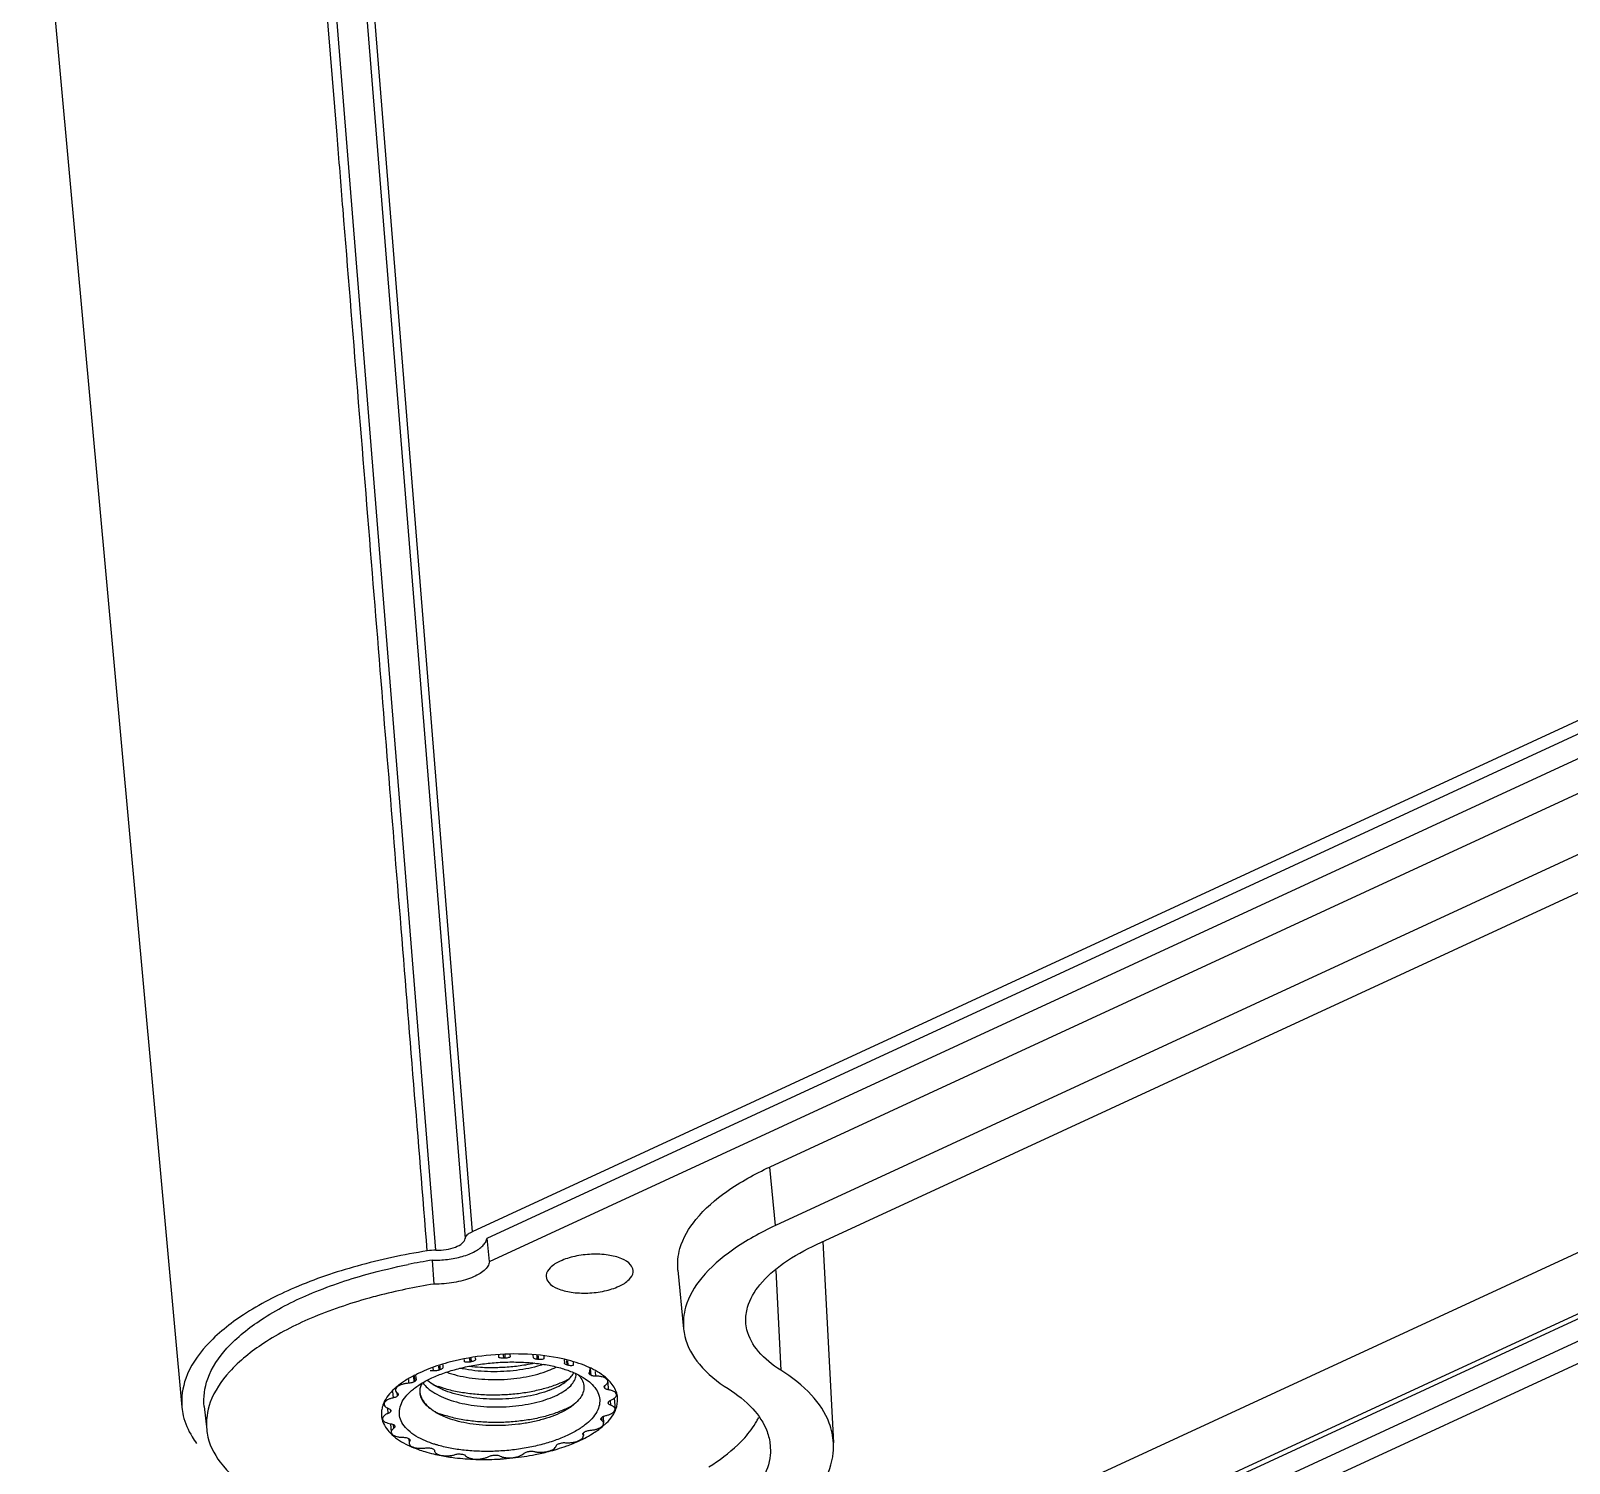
# Model space of a CAD drawing. Header units: millimetres. Extents: x -308 to 1490, y -1725 to -1095.
# Drawn here: x -72.58 to -37.34, y -1554.15 to -1521.34 of the extents above; entities that cross this region are included whole.
import ezdxf

# ---------------------------------------------------------------- set-up
doc = ezdxf.new("R2010")
doc.units = ezdxf.units.MM

# ---------------------------------------------------------------- blocks, each defined once
blk = doc.blocks.new('*u3')
for p, q in [((6.104, -8.129), (64.393, 18.813)), ((6.676, -8.373), (64.965, 18.569)), ((7.004, -8.732), (65.293, 18.21)), ((7.138, -8.789), (65.428, 18.153)), ((7.251, -10.139), (65.541, 16.803)), ((73.839, 13.067), (73.839, 13.07)), ((73.839, 13.066), (73.839, 13.067)), ((64.94, 8.279), (64.7, 12.893)), ((70.433, 12.671), (70.429, 12.726)), ((70.429, 12.726), (70.44, 12.69)), ((70.438, 12.68), (70.436, 12.701)), ((74.406, 12.851), (74.409, 12.809)), ((74.428, 12.794), (74.421, 12.898)), ((69.976, 12.287), (69.965, 12.441)), ((70.012, 12.315), (70.007, 12.378)), ((74.751, 12.501), (74.745, 12.516)), ((74.773, 12.558), (74.779, 12.472)), ((74.845, 12.453), (74.831, 12.646)), ((79.115, 12.06), (79.056, 12.595)), ((69.721, 11.868), (69.703, 12.118)), ((69.815, 11.92), (69.808, 12.024)), ((74.841, 12.147), (74.841, 12.152)), ((74.842, 12.163), (74.844, 12.137)), ((74.902, 12.217), (74.911, 12.093)), ((83.087, -25.831), (79.627, 12.073)), ((69.858, 11.98), (69.857, 11.975)), ((69.87, 11.499), (69.857, 11.674)), ((69.945, 11.586), (69.941, 11.636)), ((74.684, 11.756), (74.681, 11.805)), ((74.689, 11.815), (74.694, 11.749)), ((74.736, 11.647), (74.733, 11.685)), ((74.781, 11.86), (74.792, 11.716)), ((69.87, 11.446), (69.868, 11.48)), ((69.947, 11.626), (69.949, 11.598)), ((69.947, 11.626), (69.953, 11.61)), ((70.158, 11.257), (70.15, 11.362)), ((70.271, 11.188), (70.26, 11.339)), ((70.274, 11.331), (70.28, 11.244)), ((74.269, 11.401), (74.259, 11.437)), ((74.273, 11.343), (74.269, 11.401)), ((74.301, 11.36), (74.292, 11.483)), ((74.307, 11.492), (74.316, 11.37)), ((74.423, 11.524), (74.429, 11.439)), ((66.023, 8.94), (65.909, 11.224)), ((70.281, 11.182), (70.278, 11.229)), ((70.664, 11.047), (70.659, 11.119)), ((70.791, 11.009), (70.784, 11.113)), ((70.803, 11.107), (70.81, 11.003)), ((70.86, 11.061), (70.86, 11.059)), ((70.86, 11.059), (70.86, 11.057)), ((70.865, 10.987), (70.86, 11.057)), ((71.337, 10.908), (71.332, 10.968)), ((71.467, 10.894), (71.461, 10.98)), ((71.484, 10.978), (71.49, 10.892)), ((71.573, 10.942), (71.578, 10.882)), ((72.23, 10.874), (72.225, 10.953)), ((72.249, 10.954), (72.255, 10.875)), ((72.363, 10.934), (72.367, 10.879)), ((72.907, 10.935), (72.903, 10.992)), ((73.007, 10.953), (73.001, 11.035)), ((73.024, 11.039), (73.03, 10.958)), ((73.151, 11.037), (73.155, 10.98)), ((73.651, 11.1), (73.646, 11.165)), ((73.72, 11.124), (73.713, 11.217)), ((73.733, 11.224), (73.74, 11.131)), ((73.861, 11.24), (73.866, 11.175)), ((72.11, 10.869), (72.106, 10.924)), ((68.265, 8.936), (68.135, 10.279)), ((73.849, 9.253), (73.888, 8.706)), ((72.577, 8.74), (3.216, -23.319)), ((72.577, 8.74), (72.635, 8.2)), ((73.806, 8.48), (76.448, -24.347)), ((72.635, 8.2), (3.263, -23.865)), ((65.085, 8.346), (6.733, -18.625)), ((75.781, -24.617), (73.138, 8.21)), ((3.608, -24.011), (72.977, 8.053)), ((7.74, -19.027), (66.03, 7.915)), ((66.03, 7.915), (66.16, 6.572)), ((75.62, -24.774), (72.977, 8.053)), ((7.838, -20.385), (66.16, 6.572)), ((76.071, -17.068), (76.656, -24.332))]:
    blk.add_line(p, q)
for centre, radius, start, end in [((72.457, 8.333), 4.913, 104.4621, 106.9076), ((72.582, 7.85), 5.412, 101.1633, 104.4726), ((72.643, 7.547), 5.721, 98.6383, 101.1689), ((72.623, 7.878), 5.296, 100.0655, 100.322), ((72.69, 7.236), 6.036, 96.1191, 98.6373), ((72.705, 7.106), 6.166, 93.4656, 96.1338), ((72.7, 7.193), 6.079, 91.0349, 93.4652), ((72.674, 7.546), 5.631, 92.0399, 92.2861), ((72.698, 7.291), 5.981, 88.1372, 91.0364), ((72.712, 7.647), 5.624, 85.7096, 88.1534), ((72.751, 8.176), 5.094, 82.9771, 85.7106), ((72.719, 8.469), 4.706, 83.6689, 83.9463), ((72.814, 8.678), 4.588, 79.0497, 82.992), ((72.917, 9.213), 4.044, 76.5185, 79.0427), ((73.047, 9.751), 3.49, 73.0586, 76.5324), ((71.578, 10.495), 2.573, 117.3228, 121.6967), ((71.823, 10.024), 3.104, 114.77, 117.3584), ((72.072, 9.48), 3.703, 109.9117, 114.7412), ((72.278, 8.918), 4.301, 106.9012, 109.9432), ((72.262, 9.228), 3.897, 109.1239, 109.4385), ((73.04, 10.089), 3.052, 73.3565, 73.7269), ((73.432, 10.81), 2.362, 64.5664, 67.1812), ((73.63, 11.484), 1.534, 58.6421, 58.779), ((73.639, 11.499), 1.517, 58.1903, 58.6425), ((74.067, 11.894), 1.1, 44.402, 47.1858), ((77.653, 11.679), 2.042, 31.6566, 36.7976), ((71.065, 11.222), 1.682, 129.5237, 132.1778), ((71.551, 10.76), 2.205, 121.263, 121.723), ((74.198, 12.136), 0.662, 32.3606, 33.386), ((74.763, 11.887), 0.571, 81.8023, 82.1325), ((70.319, 11.888), 0.676, 157.0993, 159.7151), ((70.779, 11.698), 0.985, 140.6457, 141.4329), ((71.504, 10.637), 1.622, 119.0659, 121.8685), ((72.913, 10.001), 2.365, 67.368, 70.0827), ((74.34, 12.208), 0.504, 353.6037, 354.8345), ((74.379, 12.239), 0.676, 337.0993, 339.7175), ((74.377, 12.24), 0.678, 339.7131, 345.8729), ((74.405, 12.233), 0.65, 345.8259, 355.0238), ((74.465, 12.228), 0.59, 355.0282, 2.9123), ((78.295, 11.962), 1.335, 4.7886, 13.3698), ((70.138, 11.89), 0.493, 193.5529, 196.4321), ((70.358, 11.918), 0.504, 173.6037, 174.8345), ((70.5, 11.99), 0.662, 212.3606, 213.386), ((73.725, 11.662), 0.457, 7.7998, 10.2911), ((73.84, 11.72), 0.338, 0.6279, 4.1351), ((73.824, 11.72), 0.353, 356.2549, 0.6264), ((73.919, 12.429), 0.985, 320.6457, 321.4329), ((73.713, 12.816), 1.563, 311.2002, 312.2245), ((70.56, 12.162), 1, 221.9422, 224.3954), ((70.614, 12.215), 1.075, 224.3854, 225.9633), ((70.653, 12.255), 1.131, 225.9603, 227.1672), ((71.061, 12.63), 1.52, 238.1906, 238.7802), ((70.857, 11.324), 0.258, 183.2893, 184.255), ((71.712, 9.715), 1.959, 115.6104, 119.0325), ((72.959, 9.377), 2.362, 67.1847, 70.3921), ((72.659, 14.57), 3.619, 291.2345, 294.7732), ((73.371, 10.727), 0.967, 49.2086, 49.9542), ((73.381, 10.738), 0.953, 48.8301, 49.2077), ((72.853, 14.149), 3.155, 294.7827, 296.8486), ((72.967, 13.922), 2.902, 296.8716, 297.3953), ((73.148, 13.367), 2.205, 301.263, 301.723), ((71.183, 13.137), 2.164, 244.5163, 245.2454), ((71.297, 13.387), 2.439, 245.2716, 247.1574), ((71.658, 14.037), 3.052, 253.3565, 253.7269), ((71.728, 14.686), 3.81, 256.4886, 256.8576), ((71.789, 14.953), 4.084, 256.8792, 259.0351), ((71.98, 15.657), 4.706, 263.6689, 263.9463), ((72.024, 16.58), 5.631, 272.0399, 272.2861), ((72.075, 16.249), 5.296, 280.0655, 280.322), ((72.437, 14.899), 3.897, 289.1239, 289.4385), ((73.914, 11.914), 0.676, 265.4974, 272.3245), ((71.719, 22.738), 13.652, 278.9727, 284.5319), ((73.828, 9.604), 1.125, 268.8544, 279.0013), ((71.643, 22.855), 14.326, 279.0141, 281.2655)]:
    blk.add_arc(centre, radius, start, end)
for points, start_tangent, end_tangent in [([(66.304, 15.125), (65.476, 14.494), (64.935, 13.816), (64.705, 13.121), (64.701, 12.894)], (-0.848708, -0.528862), (0.055947, -0.998434)), ([(79.055, 12.596), (79.046, 12.669), (78.746, 13.337), (78.086, 13.939), (77.112, 14.433), (75.868, 14.798), (74.674, 14.986)], (-0.104015, 0.994576), (-0.994481, 0.104916)), ([(66.15, 12.946), (66.15, 13.176), (66.334, 13.734), (66.769, 14.281), (67.43, 14.788)], (-0.092937, 0.995672), (0.847202, 0.53127)), ([(67.554, 13.443), (66.892, 12.937), (66.588, 12.595)], (-0.847986, -0.530019), (-0.590508, -0.807032)), ([(70.801, 12.724), (71.085, 12.838), (71.4, 12.934), (71.739, 13.008), (72.093, 13.058), (72.453, 13.084), (72.81, 13.085), (73.156, 13.061), (73.482, 13.012), (73.781, 12.94), (73.851, 12.919)], (0.907726, 0.419563), (0.951059, -0.309011)), ([(71.547, 13.09), (71.475, 13.103), (71.395, 13.106), (71.314, 13.1), (71.235, 13.085), (71.166, 13.062), (71.11, 13.032), (71.071, 12.998), (71.052, 12.962)], (-0.968856, 0.247624), (-0.223494, -0.974705)), ([(71.674, 13.088), (71.63, 13.083), (71.587, 13.083), (71.547, 13.09)], (-0.983816, -0.179182), (-0.968856, 0.247624)), ([(71.795, 13.135), (71.772, 13.117), (71.738, 13.102), (71.698, 13.092)], (-0.686921, -0.726732), (-0.984608, -0.174776)), ([(72.335, 13.193), (72.279, 13.215), (72.208, 13.23), (72.13, 13.235), (72.048, 13.231), (71.969, 13.218), (71.897, 13.196), (71.838, 13.168), (71.795, 13.135)], (-0.881397, 0.472376), (-0.686921, -0.726732)), ([(72.449, 13.173), (72.406, 13.174), (72.367, 13.181), (72.335, 13.193)], (-0.999204, -0.039888), (-0.881397, 0.472376)), ([(72.593, 13.202), (72.558, 13.188), (72.518, 13.178), (72.474, 13.174)], (-0.875637, -0.48297), (-0.999366, -0.035595)), ([(73.125, 13.185), (73.089, 13.215), (73.035, 13.239), (72.967, 13.256), (72.89, 13.263), (72.809, 13.261), (72.728, 13.249), (72.655, 13.23), (72.593, 13.202)], (-0.624908, 0.780699), (-0.875637, -0.48297)), ([(73.215, 13.149), (73.176, 13.156), (73.145, 13.169), (73.125, 13.185)], (-0.994423, 0.105464), (-0.624908, 0.780699)), ([(73.366, 13.159), (73.325, 13.149), (73.281, 13.145), (73.238, 13.147)], (-0.953904, -0.300112), (-0.993901, 0.110278)), ([(73.839, 13.07), (73.827, 13.102), (73.795, 13.134), (73.745, 13.159), (73.679, 13.177), (73.604, 13.187), (73.522, 13.187), (73.441, 13.177), (73.366, 13.159)], (-0.076835, 0.997044), (-0.953904, -0.300112)), ([(73.846, 13.048), (73.839, 13.066)], (-0.589742, 0.807592), (-0.078095, 0.996946)), ([(73.896, 13.019), (73.865, 13.032), (73.846, 13.048)], (-0.959934, 0.280226), (-0.589742, 0.807592)), ([(74.348, 12.987), (74.064, 13.09)], (-0.921375, 0.388676), (-0.956378, 0.292131)), ([(64.701, 12.894), (64.796, 12.438), (65.203, 11.796), (65.909, 11.224)], (0.055947, -0.998434), (0.847368, -0.531006)), ([(67.112, 11.648), (66.549, 12.109), (66.222, 12.627), (66.15, 12.946)], (-0.845425, 0.534094), (-0.092937, 0.995672)), ([(70.387, 11.423), (70.259, 11.523), (70.137, 11.665), (70.068, 11.818), (70.056, 11.977), (70.101, 12.138), (70.2, 12.296), (70.353, 12.45), (70.555, 12.593), (70.801, 12.724)], (-0.83009, 0.557629), (0.907726, 0.419563)), ([(70.838, 12.887), (70.757, 12.888), (70.676, 12.88), (70.599, 12.864), (70.532, 12.839), (70.479, 12.808), (70.444, 12.773), (70.43, 12.737), (70.429, 12.726)], (-0.99681, 0.079807), (0.076248, -0.997089)), ([(70.439, 12.69), (70.439, 12.682)], (0.072679, -0.997355), (-0.17276, -0.984964)), ([(70.965, 12.902), (70.925, 12.892), (70.881, 12.886), (70.838, 12.887)], (-0.942997, -0.332801), (-0.99681, 0.079807)), ([(71.052, 12.962), (71.041, 12.942), (71.018, 12.924), (70.985, 12.909)], (-0.223494, -0.974705), (-0.944811, -0.327617)), ([(73.851, 12.919), (74.044, 12.847), (74.265, 12.734), (74.439, 12.604), (74.562, 12.461), (74.63, 12.309), (74.642, 12.15), (74.598, 11.989), (74.498, 11.83), (74.383, 11.71)], (0.951059, -0.309011), (-0.74202, -0.670378)), ([(74.04, 13.008), (73.996, 13.004), (73.953, 13.006), (73.914, 13.014)], (-0.98852, -0.15109), (-0.958103, 0.286424)), ([(74.42, 12.898), (74.413, 12.923), (74.385, 12.956), (74.338, 12.983), (74.276, 13.002), (74.202, 13.014), (74.121, 13.015), (74.04, 13.008)], (-0.080947, 0.996718), (-0.98852, -0.15109)), ([(74.4, 12.829), (74.4, 12.832), (74.406, 12.851)], (-0.08237, 0.996602), (0.559872, 0.828579)), ([(74.425, 12.796), (74.406, 12.813), (74.4, 12.829)], (-0.855174, 0.518342), (-0.08237, 0.996602)), ([(74.406, 12.851), (74.42, 12.888), (74.42, 12.898)], (0.559872, 0.828579), (-0.080947, 0.996718)), ([(74.548, 12.764), (74.505, 12.767), (74.468, 12.775), (74.438, 12.788)], (-0.999926, -0.012188), (-0.849795, 0.527113)), ([(74.815, 12.701), (74.447, 12.943)], (-0.733289, 0.679917), (-0.902681, 0.430311)), ([(74.83, 12.646), (74.826, 12.665), (74.803, 12.698), (74.759, 12.726), (74.7, 12.748), (74.628, 12.761), (74.548, 12.764)], (-0.072363, 0.997378), (-0.999926, -0.012188)), ([(79.595, 12.271), (79.391, 12.75)], (-0.230577, 0.973054), (-0.524217, 0.851585)), ([(66.588, 12.595), (66.457, 12.391), (66.413, 12.309)], (-0.590508, -0.807032), (-0.439811, -0.89809)), ([(69.935, 12.468), (69.696, 12.151)], (-0.740447, -0.672115), (-0.389169, -0.921167)), ([(70.276, 12.603), (70.195, 12.593), (70.12, 12.575), (70.055, 12.549), (70.006, 12.517), (69.975, 12.482), (69.965, 12.445), (69.965, 12.441)], (-0.998008, -0.063091), (0.078127, -0.996943)), ([(69.965, 12.441), (69.976, 12.41), (70.007, 12.378)], (0.078127, -0.996943), (0.817266, -0.576261)), ([(70.226, 12.684), (69.994, 12.519)], (-0.850179, -0.526494), (-0.770789, -0.637091)), ([(70.007, 12.378), (70.024, 12.361), (70.028, 12.348)], (0.817266, -0.576261), (0.083353, -0.99652)), ([(70.028, 12.348), (70.027, 12.342), (70.018, 12.322)], (0.083353, -0.99652), (-0.634091, -0.773258)), ([(70.391, 12.635), (70.359, 12.62), (70.319, 12.609), (70.276, 12.603)], (-0.850592, -0.525826), (-0.998008, -0.063091)), ([(70.435, 12.67), (70.429, 12.662), (70.406, 12.644)], (-0.507234, -0.861808), (-0.854787, -0.51898)), ([(70.439, 12.682), (70.435, 12.67)], (-0.17276, -0.984964), (-0.507234, -0.861808)), ([(70.716, 12.055), (70.748, 12.072), (70.988, 12.181), (71.267, 12.273), (71.576, 12.345), (71.907, 12.395), (72.252, 12.421), (72.6, 12.422), (72.943, 12.397), (73.271, 12.347), (73.574, 12.272), (73.718, 12.225)], (0.87375, 0.486375), (0.940044, -0.341054)), ([(71.089, 12.262), (71.339, 12.347), (71.618, 12.416), (71.914, 12.465), (72.216, 12.491), (72.517, 12.496), (72.814, 12.479), (73.098, 12.44), (73.357, 12.381), (73.589, 12.303), (73.725, 12.241)], (0.92898, 0.370129), (0.889739, -0.45647)), ([(74.746, 12.516), (74.745, 12.52), (74.753, 12.54), (74.773, 12.558)], (-0.082118, 0.996623), (0.825699, 0.564111)), ([(74.841, 12.452), (74.804, 12.461), (74.775, 12.474), (74.757, 12.491)], (-0.990586, 0.136893), (-0.535217, 0.844714)), ([(74.773, 12.558), (74.811, 12.592), (74.829, 12.629), (74.83, 12.646)], (0.825699, 0.564111), (-0.072363, 0.997378)), ([(75.028, 12.34), (75.027, 12.351), (75.007, 12.385), (74.968, 12.415), (74.911, 12.438), (74.845, 12.452)], (-0.062158, 0.998066), (-0.98978, 0.1426)), ([(74.962, 12.53), (74.853, 12.664)], (-0.543504, 0.839407), (-0.699386, 0.714745)), ([(74.902, 12.217), (74.961, 12.245), (75.003, 12.279), (75.025, 12.315), (75.028, 12.34)], (0.932342, 0.361578), (-0.062158, 0.998066)), ([(75.04, 12.353), (74.962, 12.53)], (-0.234195, 0.97219), (-0.543504, 0.839407)), ([(75.054, 12.258), (75.04, 12.353)], (-0.052047, 0.998645), (-0.234195, 0.97219)), ([(75.145, 9.522), (75.339, 9.575), (76.667, 10.036), (77.749, 10.608), (78.536, 11.265), (78.974, 11.961), (79.055, 12.596)], (0.967693, 0.25213), (-0.104015, 0.994576)), ([(69.685, 12.122), (69.645, 11.869)], (-0.346714, -0.937971), (0.052047, -0.998645)), ([(69.917, 12.266), (69.844, 12.246), (69.782, 12.219), (69.736, 12.186), (69.71, 12.15), (69.703, 12.118)], (-0.979113, -0.203319), (0.064349, -0.997927)), ([(69.703, 12.118), (69.704, 12.114), (69.719, 12.079), (69.755, 12.049), (69.808, 12.024)], (0.064349, -0.997927), (0.947034, -0.321132)), ([(69.808, 12.024), (69.836, 12.011), (69.853, 11.994), (69.858, 11.98)], (0.947034, -0.321132), (0.088909, -0.99604)), ([(69.977, 12.286), (69.956, 12.278), (69.917, 12.266)], (-0.888514, -0.458849), (-0.979113, -0.203319)), ([(70.009, 12.311), (69.988, 12.293), (69.977, 12.286)], (-0.623407, -0.781897), (-0.888514, -0.458849)), ([(70.554, 11.326), (70.505, 11.38), (70.433, 11.508), (70.415, 11.641), (70.451, 11.776), (70.538, 11.909), (70.678, 12.038), (70.711, 12.063)], (-0.713603, 0.700551), (0.815528, 0.578718)), ([(70.711, 12.063), (70.864, 12.157), (71.089, 12.262)], (0.815528, 0.578718), (0.92898, 0.370129)), ([(74.107, 11.514), (73.996, 11.634), (73.834, 11.751), (73.634, 11.852), (73.401, 11.936), (73.141, 12), (72.859, 12.044), (72.565, 12.066), (72.27, 12.066), (71.977, 12.045), (71.691, 12.003), (71.425, 11.942), (71.189, 11.864)], (-0.597933, 0.801546), (-0.93325, -0.359228)), ([(73.725, 12.241), (73.786, 12.208), (73.944, 12.098)], (0.889739, -0.45647), (0.762192, -0.647351)), ([(74.174, 11.744), (74.154, 11.819), (74.074, 11.964), (73.944, 12.098)], (-0.178599, 0.983922), (-0.77001, 0.638032)), ([(74.177, 11.744), (74.145, 11.867), (74.067, 11.988), (73.944, 12.098)], (-0.072131, 0.997395), (-0.810479, 0.585768)), ([(74.004, 8.493), (75.614, 8.841), (77.044, 9.338), (78.215, 9.957), (79.061, 10.663), (79.536, 11.417), (79.626, 12.073)], (0.987587, 0.157075), (-0.084126, 0.996455)), ([(79.115, 12.061), (79.033, 11.423), (78.593, 10.725), (77.803, 10.066), (76.717, 9.492), (75.384, 9.029), (74.442, 8.805)], (0.103998, -0.994577), (-0.98069, -0.195567)), ([(74.781, 11.86), (74.855, 11.88), (74.916, 11.908), (74.962, 11.94), (74.989, 11.976), (74.995, 12.009)], (0.979113, 0.203319), (-0.064349, 0.997927)), ([(74.845, 12.133), (74.841, 12.147)], (-0.492442, 0.870345), (-0.088909, 0.99604)), ([(74.842, 12.163), (74.85, 12.183), (74.871, 12.201), (74.902, 12.217)], (0.090017, 0.99594), (0.932342, 0.361578)), ([(74.891, 12.102), (74.862, 12.116), (74.845, 12.133)], (-0.947034, 0.321132), (-0.492442, 0.870345)), ([(74.995, 12.009), (74.995, 12.013), (74.979, 12.047), (74.944, 12.078), (74.891, 12.102)], (-0.064349, 0.997927), (-0.947034, 0.321132)), ([(68.133, 10.279), (68.106, 10.451), (67.771, 11.091), (67.112, 11.648)], (-0.088857, 0.996044), (-0.845425, 0.534094)), ([(69.645, 11.869), (69.658, 11.774)], (0.052047, -0.998645), (0.234195, -0.97219)), ([(69.665, 11.75), (69.816, 11.494)], (0.282728, -0.9592), (0.668142, -0.744034)), ([(69.72, 11.87), (69.696, 11.848), (69.673, 11.812), (69.67, 11.786)], (-0.803728, -0.594997), (0.062158, -0.998066)), ([(69.67, 11.786), (69.672, 11.775), (69.691, 11.741), (69.731, 11.712), (69.787, 11.689), (69.857, 11.674)], (0.062158, -0.998066), (0.990586, -0.136893)), ([(69.796, 11.91), (69.738, 11.881), (69.72, 11.87)], (-0.932342, -0.361578), (-0.803728, -0.594997)), ([(69.856, 11.964), (69.848, 11.944), (69.827, 11.926), (69.796, 11.91)], (-0.090017, -0.99594), (-0.932342, -0.361578)), ([(69.857, 11.674), (69.894, 11.666), (69.923, 11.653), (69.941, 11.636)], (0.990586, -0.136893), (0.535217, -0.844714)), ([(71.189, 11.864), (70.982, 11.771), (70.814, 11.665), (70.692, 11.55), (70.62, 11.433), (70.598, 11.316), (70.599, 11.309)], (-0.93325, -0.359228), (0.057363, -0.998353)), ([(71.202, 11.685), (70.991, 11.589), (70.855, 11.506)], (-0.93325, -0.359228), (-0.815312, -0.579022)), ([(70.865, 11.482), (71.068, 11.568), (71.351, 11.657), (71.664, 11.727), (71.998, 11.774), (72.343, 11.796), (72.692, 11.794), (73.033, 11.765), (73.358, 11.712), (73.657, 11.634), (73.751, 11.602)], (0.901466, 0.432851), (0.941801, -0.336171)), ([(71.202, 11.685), (71.438, 11.762), (71.704, 11.824), (71.989, 11.866), (72.282, 11.887), (72.578, 11.887), (72.871, 11.865), (73.153, 11.821), (73.413, 11.757), (73.646, 11.673), (73.758, 11.62)], (0.93325, 0.359228), (0.889806, -0.456338)), ([(74.383, 11.71), (74.345, 11.677), (74.143, 11.533), (73.897, 11.403)], (-0.74202, -0.670378), (-0.907726, -0.419563)), ([(74.12, 11.517), (74.161, 11.61), (74.177, 11.697)], (0.49282, 0.870131), (0.065026, 0.997884)), ([(74.423, 11.524), (74.503, 11.533), (74.579, 11.552), (74.643, 11.578), (74.692, 11.61), (74.723, 11.645), (74.733, 11.682), (74.733, 11.685)], (0.998008, 0.063091), (-0.078127, 0.996943)), ([(74.527, 11.477), (74.704, 11.608), (74.742, 11.64)], (0.835024, 0.550214), (0.752333, 0.658783)), ([(74.671, 11.778), (74.671, 11.785), (74.681, 11.805)], (-0.083353, 0.99652), (0.634091, 0.773258)), ([(74.691, 11.748), (74.675, 11.766), (74.671, 11.778)], (-0.817266, 0.576261), (-0.083353, 0.99652)), ([(74.689, 11.815), (74.71, 11.834), (74.742, 11.849), (74.781, 11.86)], (0.623407, 0.781897), (0.979113, 0.203319)), ([(74.733, 11.685), (74.722, 11.717), (74.691, 11.748)], (-0.078127, 0.996943), (-0.817266, 0.576261)), ([(74.763, 11.658), (75.002, 11.976)], (0.740436, 0.672127), (0.389169, 0.921167)), ([(69.925, 11.568), (69.887, 11.534), (69.869, 11.498), (69.868, 11.48)], (-0.825699, -0.564111), (0.072363, -0.997378)), ([(69.868, 11.48), (69.872, 11.462), (69.896, 11.429), (69.939, 11.4), (69.999, 11.379), (70.071, 11.366), (70.15, 11.362)], (0.072363, -0.997378), (0.999926, 0.012188)), ([(69.884, 11.425), (70.252, 11.183)], (0.733289, -0.679917), (0.902681, -0.43031)), ([(69.953, 11.61), (69.953, 11.607), (69.945, 11.587), (69.925, 11.568)], (0.082118, -0.996623), (-0.825699, -0.564111)), ([(70.15, 11.362), (70.193, 11.36), (70.231, 11.352), (70.26, 11.339)], (0.999926, 0.012188), (0.849795, -0.527113)), ([(70.274, 11.331), (70.292, 11.314), (70.299, 11.298)], (0.855174, -0.518342), (0.08237, -0.996602)), ([(70.299, 11.298), (70.299, 11.295), (70.292, 11.275)], (0.08237, -0.996602), (-0.559872, -0.828579)), ([(73.897, 11.403), (73.613, 11.288), (73.298, 11.193), (72.959, 11.119), (72.606, 11.068), (72.246, 11.042), (71.888, 11.041), (71.542, 11.066), (71.216, 11.114), (70.918, 11.186), (70.655, 11.28), (70.433, 11.393), (70.387, 11.423)], (-0.907726, -0.419563), (-0.83009, 0.557629)), ([(70.855, 11.506), (70.822, 11.482), (70.7, 11.366), (70.647, 11.284)], (-0.815312, -0.579022), (-0.452801, -0.891612)), ([(73.554, 11.273), (73.445, 11.309), (73.185, 11.373), (72.903, 11.417), (72.61, 11.439), (72.314, 11.439), (72.021, 11.418), (71.736, 11.376), (71.47, 11.315), (71.234, 11.237)], (-0.942955, 0.33292), (-0.93325, -0.359228)), ([(73.758, 11.62), (73.846, 11.572), (73.994, 11.467)], (0.889806, -0.456338), (0.765516, -0.643417)), ([(74.259, 11.437), (74.259, 11.445), (74.27, 11.464), (74.292, 11.483)], (-0.072679, 0.997355), (0.854787, 0.51898)), ([(74.269, 11.39), (74.269, 11.401)], (0.101612, 0.994824), (-0.076248, 0.997089)), ([(74.302, 11.345), (74.527, 11.477)], (0.887842, 0.460148), (0.835024, 0.550214)), ([(74.307, 11.492), (74.339, 11.507), (74.379, 11.518), (74.423, 11.524)], (0.850592, 0.525826), (0.998008, 0.063091)), ([(65.909, 11.224), (66.42, 10.795), (66.681, 10.301), (66.707, 10.115)], (0.847368, -0.531006), (0.041049, -0.999157)), ([(70.292, 11.275), (70.278, 11.239), (70.278, 11.229)], (-0.559872, -0.828579), (0.080947, -0.996718)), ([(70.35, 11.139), (70.838, 10.981)], (0.921375, -0.388676), (0.972321, -0.233648)), ([(70.659, 11.119), (70.703, 11.123), (70.746, 11.121), (70.784, 11.113)], (0.98852, 0.15109), (0.958103, -0.286424)), ([(70.803, 11.107), (70.833, 11.095), (70.853, 11.078), (70.86, 11.061)], (0.959934, -0.280226), (0.078095, -0.996946)), ([(71.012, 10.944), (71.806, 10.858), (72.652, 10.89), (73.469, 11.036), (73.97, 11.196)], (0.981671, -0.190583), (0.931892, 0.362735)), ([(71.234, 11.237), (71.049, 11.156)], (-0.93325, -0.359228), (-0.889993, -0.455975)), ([(71.332, 10.968), (71.374, 10.978), (71.418, 10.982), (71.461, 10.98)], (0.953904, 0.300112), (0.993901, -0.110278)), ([(71.353, 11.097), (71.482, 11.136), (71.748, 11.197), (72.034, 11.239), (72.327, 11.26), (72.622, 11.26), (72.915, 11.238), (73.197, 11.194), (73.248, 11.184)], (0.949239, 0.314556), (0.977326, -0.211739)), ([(71.484, 10.978), (71.522, 10.97), (71.553, 10.958), (71.573, 10.942)], (0.994423, -0.105464), (0.624908, -0.780699)), ([(71.55, 11.068), (71.752, 11.108), (72.088, 11.151), (72.435, 11.171), (72.783, 11.165), (73.053, 11.142)], (0.976209, 0.21683), (0.993239, -0.11609)), ([(72.106, 10.924), (72.14, 10.939), (72.181, 10.949), (72.225, 10.953)], (0.875637, 0.48297), (0.999366, 0.035595)), ([(72.249, 10.954), (72.292, 10.953), (72.332, 10.946), (72.363, 10.934)], (0.999204, 0.039888), (0.881397, -0.472376)), ([(72.903, 10.992), (72.927, 11.01), (72.96, 11.025), (73.001, 11.035)], (0.686921, 0.726732), (0.984608, 0.174776)), ([(73.024, 11.039), (73.068, 11.044), (73.112, 11.043), (73.151, 11.037)], (0.983816, 0.179182), (0.968856, -0.247624)), ([(73.646, 11.165), (73.657, 11.184), (73.68, 11.202), (73.713, 11.217)], (0.223494, 0.974705), (0.944811, 0.327617)), ([(73.733, 11.224), (73.773, 11.235), (73.817, 11.24), (73.861, 11.24)], (0.942997, 0.332801), (0.99681, -0.079807)), ([(66.03, 7.915), (67.011, 8.473), (67.718, 9.113), (68.086, 9.782), (68.133, 10.279)], (0.907726, 0.419563), (-0.088857, 0.996044)), ([(66.707, 10.115), (66.668, 9.785), (66.386, 9.27), (65.842, 8.776), (65.085, 8.346)], (0.041049, -0.999157), (-0.907726, -0.419563)), ([(69.612, 9.302), (69.381, 9.15), (69.288, 8.977), (69.289, 8.94)], (-0.907726, -0.419563), (0.127806, -0.991799)), ([(71.282, 9.082), (71.223, 9.219), (71.022, 9.355), (70.708, 9.439), (70.33, 9.459), (69.945, 9.41), (69.612, 9.302)], (-0.090605, 0.995887), (-0.907726, -0.419563)), ([(72.577, 8.74), (72.617, 8.841), (72.701, 8.939), (72.826, 9.029), (72.989, 9.108), (73.181, 9.172), (73.394, 9.219), (73.62, 9.246), (73.849, 9.253)], (0.168746, 0.98566), (0.999819, -0.019012)), ([(68.263, 8.936), (68.217, 8.442), (67.85, 7.772), (67.143, 7.131), (66.16, 6.572)], (0.08891, -0.99604), (-0.907726, -0.419563)), ([(69.289, 8.94), (69.347, 8.81), (69.548, 8.674), (69.862, 8.59), (70.24, 8.571), (70.625, 8.619), (70.958, 8.728)], (0.127806, -0.991799), (0.907726, 0.419563)), ([(70.958, 8.728), (71.189, 8.88), (71.282, 9.052), (71.282, 9.082)], (0.907726, 0.419563), (-0.090605, 0.995887)), ([(73.888, 8.706), (73.543, 8.688), (73.203, 8.62), (73.046, 8.567), (72.908, 8.503), (72.797, 8.431), (72.714, 8.354), (72.661, 8.278), (72.635, 8.2)], (-0.999784, 0.020793), (-0.153066, -0.988216)), ([(73.806, 8.48), (73.571, 8.463), (73.357, 8.406), (73.203, 8.316), (73.138, 8.21)], (-0.999783, 0.020815), (-0.153092, -0.988212)), ([(74.004, 8.493), (74.621, 0.867), (75.26, -7.031), (75.934, -15.372), (76.071, -17.068)], (0.080723, -0.996737), (0.08044, -0.996759)), ([(73.138, 8.21), (73.123, 8.167), (73.09, 8.126), (73.041, 8.087), (72.977, 8.053)], (-0.153092, -0.988212), (-0.907726, -0.419563))]:
    blk.add_spline(points, degree=3, dxfattribs=dict(start_tangent=start_tangent, end_tangent=end_tangent))
blk = doc.blocks.new('*u5')
blk.add_blockref('*u3', (-106.236, 148.578))

msp = doc.modelspace()

# ---------------------------------------------------------------- block references
at = {"rotation": 180}
msp.add_blockref('*u5', (-95.729, -1392.218), dxfattribs=at)

doc.saveas('drawing.dxf')
